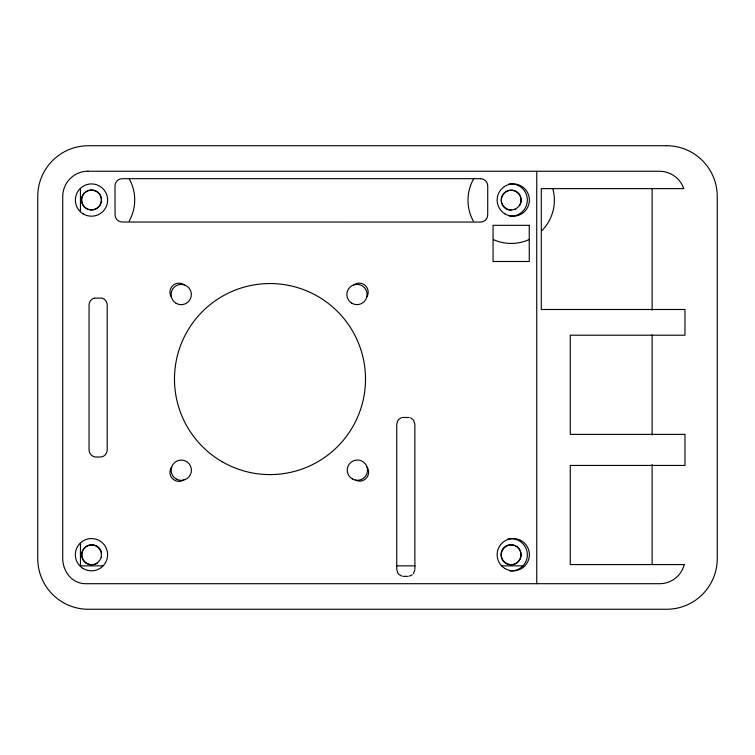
<?xml version="1.0" encoding="UTF-8"?>
<svg xmlns="http://www.w3.org/2000/svg" width="755" height="755" viewBox="0 0 755 755"><rect width="100%" height="100%" fill="white"/><g stroke="black" fill="none" stroke-linecap="round" stroke-linejoin="round"><path stroke-width="1.13" d="M414.825 570.053L413.391 573.63M412.287 574.8L408.804 576.301M401.273 417.685L398.64 419.553A6.465 6.465 0 0 0 397.762 420.752L396.734 424.301L396.734 569.223L397.781 572.941A6.653 6.653 0 0 0 398.395 573.819A6.653 6.653 0 0 0 399.14 574.583L402.104 576.216M87.948 171.262L659.483 171.262A25.689 25.689 0 0 1 683.775 188.571M683.728 188.627L541.288 188.627L541.288 309.503L684.955 309.503L684.955 335.201L570.251 335.201L570.251 434.361L684.964 434.361L684.964 465.439L570.251 465.439L570.251 564.57L684.124 564.57M94.347 298.121L101.774 298.121A1.85 1.85 0 0 1 102.435 298.244A7.352 7.352 0 0 1 107.191 305.124L107.191 449.848A7.352 7.352 0 0 1 105.2 454.878A6.71 6.71 0 0 1 100.302 457.002L95.319 457.002A2.048 2.048 0 0 1 94.932 456.964A7.239 7.239 0 0 1 89.052 449.848L89.052 305.124A7.314 7.314 0 0 1 94.111 298.159M402.264 417.477L409.191 417.477M102.84 565.854L80.445 565.854L80.445 543.468M396.347 565.854L415.203 565.854M501.254 565.854L523.649 565.854M403.33 576.348L407.53 576.348M410.626 417.798L413.249 419.874A6.361 6.361 0 0 1 413.863 420.761L414.873 424.301L414.873 569.128M652.131 188.816L652.131 310.173M652.131 334.918L652.131 435.069M652.131 464.523L652.131 564.674M536.748 171.262L536.748 583.7M80.445 188.816L80.445 211.202M511.182 210.239A9.994 9.994 0 0 1 501.367 198.357A9.994 9.994 0 0 1 514.891 190.977A9.994 9.994 0 0 1 519.582 205.653M515.335 209.343A9.994 9.994 0 0 1 514.674 209.616M552.754 188.533A43.195 43.195 0 0 1 541.996 230.52M529.425 239.401A43.195 43.195 0 0 1 493.411 239.618M473.309 221.026A43.195 43.195 0 0 1 473.998 178.274M129.171 178.746A43.195 43.195 0 0 1 129.218 221.017M101.623 556.916A9.994 9.994 0 0 1 101.453 557.605M97.263 563.192A9.994 9.994 0 0 1 94.677 564.372M91.147 564.759A9.994 9.994 0 0 1 81.87 555.029A9.994 9.994 0 0 1 90.675 544.865A9.994 9.994 0 0 1 101.623 552.66M684.2 564.674A25.349 25.349 0 0 1 659.653 583.7L85.56 583.7A21.47 21.47 0 0 1 69.177 576.103A27.18 27.18 0 0 1 62.741 558.549L62.741 196.659A25.302 25.302 0 0 1 87.948 171.196M508.823 184.078A16.129 16.129 0 0 1 527.349 199.603A16.129 16.129 0 0 1 509.672 216.09M507.605 539.098A16.129 16.129 0 0 1 527.32 553.745A16.129 16.129 0 0 1 509.719 570.884M171.432 297.187A9.041 9.041 0 0 1 184.314 284.899M353.84 284.861A9.041 9.041 0 0 1 366.788 297.026M366.987 466.892A9.041 9.041 0 0 1 355.341 480.076M183.767 480.029A9.041 9.041 0 0 1 171.649 467.062M666.599 145.734L88.401 145.734A50.651 50.651 0 0 0 37.75 196.385L37.75 558.615A50.651 50.651 0 0 0 88.401 609.266L666.599 609.266A50.651 50.651 0 0 0 717.25 558.615L717.25 196.385A50.651 50.651 0 0 0 666.599 145.734M480.482 178.68L122.395 178.68A7.267 7.267 0 0 0 115.005 185.862L115.053 214.835A7.286 7.286 0 0 0 122.395 222.027L480.482 222.064A7.229 7.229 0 0 0 487.721 214.835L487.721 185.862A7.21 7.21 0 0 0 480.482 178.69M529.246 225.33L493.072 225.33L493.072 261.504L529.246 261.504L529.246 225.33M86.532 208.578A9.994 9.994 0 0 0 101.519 199.924A9.994 9.994 0 0 0 86.532 191.279A9.994 9.994 0 0 0 86.532 208.578A9.89 9.89 0 0 0 101.396 200.056A9.89 9.89 0 0 0 86.551 191.487A9.89 9.89 0 0 0 86.551 208.625M505.963 563.381A9.994 9.994 0 0 0 520.95 554.727A9.994 9.994 0 0 0 505.963 546.073A9.994 9.994 0 0 0 505.963 563.381M83.116 213.835A16.129 16.129 0 0 0 107.635 200.434A16.129 16.129 0 0 0 83.767 185.9A16.129 16.129 0 0 0 83.116 213.835M504.878 213.835A16.129 16.129 0 0 0 529.387 200.434A16.129 16.129 0 0 0 505.529 185.9A16.129 16.129 0 0 0 504.878 213.835M506.275 208.597A9.89 9.89 0 0 0 521.11 200.028A9.89 9.89 0 0 0 506.275 191.459A9.89 9.89 0 0 0 506.275 208.597M504.878 568.468A16.129 16.129 0 0 0 529.387 555.057A16.129 16.129 0 0 0 505.529 540.533A16.129 16.129 0 0 0 504.878 568.468M506.275 563.39A9.89 9.89 0 0 0 521.11 554.821A9.89 9.89 0 0 0 506.275 546.252A9.89 9.89 0 0 0 506.275 563.39M83.088 568.468A16.129 16.129 0 0 0 107.606 555.057A16.129 16.129 0 0 0 83.739 540.533A16.129 16.129 0 0 0 83.088 568.468M85.957 563.013A9.89 9.89 0 0 0 101.368 555.52A9.89 9.89 0 0 0 87.184 545.922A9.89 9.89 0 0 0 85.957 563.013M222.234 461.786A95.508 95.508 0 0 0 365.505 379.067A95.508 95.508 0 0 0 222.234 296.356A95.508 95.508 0 0 0 222.234 461.786M176.141 303.312A10.126 10.126 0 0 0 191.336 294.535A10.126 10.126 0 0 0 176.141 285.767A10.126 10.126 0 0 0 176.141 303.312M351.783 303.189A10.126 10.126 0 0 0 367.109 294.648A10.126 10.126 0 0 0 352.047 285.654A10.126 10.126 0 0 0 351.783 303.189M352.33 478.934A10.126 10.126 0 0 0 367.525 470.157A10.126 10.126 0 0 0 352.33 461.38A10.126 10.126 0 0 0 352.33 478.934M176.208 478.991A10.126 10.126 0 0 0 191.402 470.214A10.126 10.126 0 0 0 176.208 461.447A10.126 10.126 0 0 0 176.208 478.991"/></g></svg>
